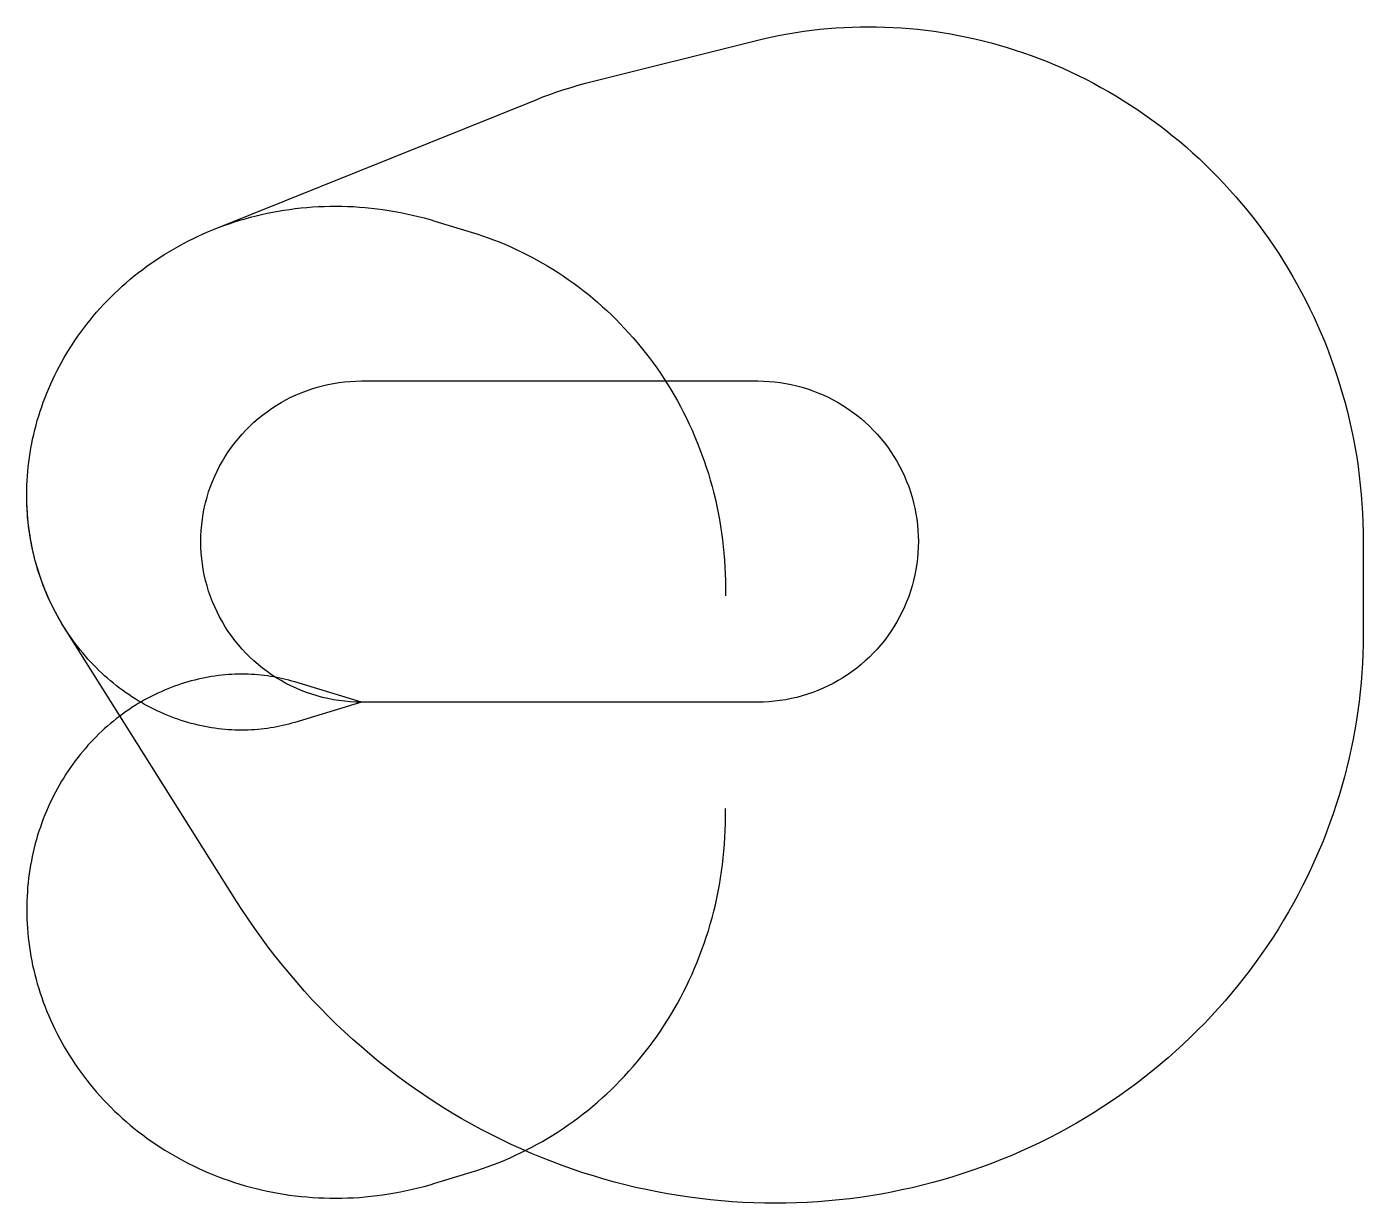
# Model space of a CAD drawing. Header units: metres. Extents: x -5626 to 16845, y -8422 to 11352.
import ezdxf

# ---------------------------------------------------------------- set-up
doc = ezdxf.new("R2010")
doc.units = ezdxf.units.M

msp = doc.modelspace()

# ---------------------------------------------------------------- linework, layer by layer
at = {"layer": 'NorminalTrack', "color": 1}
msp.add_lwpolyline([(0, 0), (0, 0), (-94, 2), (-188, 7), (-282, 15), (-376, 26), (-469, 41), (-561, 59), (-653, 80), (-744, 105), (-834, 132), (-923, 163), (-1011, 197), (-1098, 233), (-1183, 273), (-1267, 316), (-1349, 362), (-1430, 410), (-1509, 461), (-1586, 515), (-1662, 572), (-1735, 631), (-1806, 693), (-1875, 757), (-1941, 824), (-2006, 893), (-2068, 964), (-2127, 1037), (-2184, 1113), (-2238, 1190), (-2289, 1269), (-2337, 1349), (-2383, 1432), (-2426, 1516), (-2466, 1601), (-2502, 1688), (-2536, 1776), (-2567, 1865), (-2594, 1955), (-2619, 2046), (-2640, 2138), (-2658, 2230), (-2673, 2323), (-2684, 2417), (-2692, 2511), (-2697, 2605), (-2699, 2699), (-2697, 2793), (-2692, 2887), (-2684, 2981), (-2673, 3075), (-2658, 3168), (-2640, 3260), (-2619, 3352), (-2594, 3443), (-2567, 3533), (-2536, 3622), (-2502, 3710), (-2466, 3797), (-2426, 3882), (-2383, 3966), (-2337, 4048), (-2289, 4129), (-2238, 4208), (-2184, 4285), (-2127, 4361), (-2068, 4434), (-2006, 4505), (-1941, 4574), (-1875, 4640), (-1806, 4705), (-1735, 4767), (-1662, 4826), (-1586, 4882), (-1509, 4937), (-1430, 4988), (-1349, 5036), (-1267, 5082), (-1183, 5125), (-1098, 5165), (-1011, 5201), (-923, 5235), (-834, 5266), (-744, 5293), (-653, 5318), (-561, 5339), (-469, 5357), (-376, 5372), (-282, 5383), (-188, 5391), (-94, 5396), (0, 5398), (0, 5398), (6666, 5398), (6666, 5398), (6760, 5396), (6854, 5391), (6948, 5383), (7042, 5372), (7135, 5357), (7227, 5339), (7319, 5318), (7410, 5293), (7500, 5266), (7589, 5235), (7677, 5201), (7764, 5165), (7849, 5125), (7933, 5082), (8015, 5036), (8096, 4988), (8175, 4937), (8252, 4882), (8328, 4826), (8401, 4767), (8472, 4705), (8541, 4640), (8607, 4574), (8672, 4505), (8733, 4434), (8793, 4361), (8849, 4285), (8903, 4208), (8955, 4129), (9003, 4048), (9049, 3966), (9092, 3882), (9132, 3797), (9168, 3710), (9202, 3622), (9233, 3533), (9260, 3443), (9285, 3352), (9306, 3260), (9324, 3168), (9339, 3075), (9350, 2981), (9358, 2887), (9363, 2793), (9365, 2699), (9363, 2605), (9358, 2511), (9350, 2417), (9339, 2323), (9324, 2230), (9306, 2138), (9285, 2046), (9260, 1955), (9233, 1865), (9202, 1776), (9168, 1688), (9132, 1601), (9092, 1516), (9049, 1432), (9003, 1349), (8955, 1269), (8903, 1190), (8849, 1113), (8793, 1037), (8733, 964), (8672, 893), (8607, 824), (8541, 757), (8472, 693), (8401, 631), (8328, 572), (8252, 515), (8175, 461), (8096, 410), (8015, 362), (7933, 316), (7849, 273), (7764, 233), (7677, 197), (7589, 163), (7500, 132), (7410, 105), (7319, 80), (7227, 59), (7135, 41), (7042, 26), (6948, 15), (6854, 7), (6760, 2), (6666, 0), (0, 0)], dxfattribs=at)
at = {"layer": 'WindSpiral', "color": 5}
for points in [[(0, 0), (-1119, -340), (-1168, -355), (-1218, -369), (-1268, -381), (-1319, -394), (-1370, -405), (-1421, -415), (-1473, -425), (-1526, -433), (-1578, -441), (-1631, -448), (-1685, -454), (-1739, -459), (-1793, -463), (-1847, -467), (-1902, -469), (-1957, -470), (-2012, -471), (-2067, -470), (-2123, -469), (-2179, -466), (-2235, -463), (-2291, -458), (-2348, -453), (-2404, -446), (-2461, -439), (-2518, -430), (-2574, -420), (-2631, -410), (-2688, -398), (-2745, -385), (-2802, -372), (-2859, -357), (-2916, -341), (-2973, -324), (-3029, -306), (-3086, -287), (-3143, -267), (-3199, -246), (-3255, -224), (-3311, -200), (-3367, -176), (-3423, -150), (-3478, -124), (-3533, -96), (-3588, -68), (-3643, -38), (-3697, -7), (-3751, 25), (-3805, 58), (-3858, 92), (-3911, 127), (-3963, 163), (-4015, 200), (-4066, 238), (-4117, 277), (-4168, 318), (-4218, 359), (-4267, 401), (-4316, 445), (-4364, 489), (-4412, 534), (-4459, 581), (-4505, 628), (-4551, 676), (-4596, 725), (-4640, 776), (-4684, 827), (-4727, 879), (-4769, 932), (-4810, 986), (-4850, 1041), (-4890, 1096), (-4929, 1153), (-4967, 1210), (-5004, 1269), (-5040, 1328), (-5075, 1388), (-5109, 1449), (-5143, 1510), (-5175, 1573), (-5206, 1636), (-5237, 1700), (-5266, 1764), (-5295, 1830), (-5322, 1896), (-5348, 1963), (-5373, 2030), (-5397, 2098), (-5420, 2167), (-5442, 2236), (-5462, 2306), (-5482, 2377), (-5500, 2448), (-5517, 2520), (-5533, 2592), (-5548, 2664), (-5561, 2738), (-5573, 2811), (-5584, 2885), (-5594, 2960), (-5603, 3034), (-5610, 3110), (-5615, 3185), (-5620, 3261), (-5623, 3337), (-5625, 3414), (-5626, 3491), (-5625, 3568), (-5623, 3645), (-5619, 3722), (-5614, 3800), (-5608, 3877), (-5601, 3955), (-5592, 4033), (-5581, 4111), (-5569, 4189), (-5556, 4267), (-5542, 4345), (-5526, 4423), (-5508, 4501), (-5490, 4579), (-5469, 4657), (-5448, 4735), (-5425, 4812), (-5400, 4889), (-5374, 4966), (-5347, 5043), (-5318, 5120), (-5288, 5196), (-5256, 5272), (-5223, 5348), (-5189, 5423), (-5153, 5498), (-5116, 5572), (-5077, 5646), (-5037, 5720), (-4996, 5793), (-4953, 5865), (-4909, 5937), (-4863, 6008), (-4816, 6079), (-4768, 6149), (-4718, 6218), (-4667, 6287), (-4615, 6355), (-4561, 6423), (-4506, 6489), (-4450, 6555), (-4392, 6620), (-4333, 6684), (-4273, 6747), (-4212, 6809), (-4149, 6871), (-4085, 6931), (-4020, 6991), (-3954, 7049), (-3886, 7107), (-3817, 7163), (-3748, 7219), (-3676, 7273), (-3604, 7326), (-3531, 7379), (-3457, 7430), (-3381, 7479), (-3305, 7528), (-3227, 7575), (-3149, 7621), (-3069, 7666), (-2988, 7710), (-2907, 7752), (-2824, 7793), (-2741, 7833), (-2657, 7871), (-2572, 7908), (-2486, 7943), (-2486, 7943), (2938, 10126), (3053, 10171), (3170, 10215), (3288, 10256), (3406, 10296), (3526, 10333), (3646, 10369), (3767, 10402), (3878, 10430), (6646, 11121), (6776, 11153), (6907, 11182), (7039, 11209), (7172, 11233), (7305, 11256), (7439, 11276), (7573, 11293), (7708, 11309), (7843, 11322), (7979, 11333), (8115, 11341), (8252, 11347), (8389, 11351), (8526, 11352), (8663, 11351), (8801, 11347), (8939, 11341), (9077, 11333), (9215, 11322), (9353, 11309), (9491, 11293), (9629, 11275), (9766, 11254), (9904, 11231), (10042, 11206), (10179, 11178), (10316, 11148), (10453, 11115), (10589, 11080), (10725, 11042), (10860, 11002), (10995, 10959), (11130, 10914), (11264, 10867), (11397, 10817), (11529, 10765), (11661, 10710), (11792, 10654), (11923, 10594), (12052, 10532), (12181, 10468), (12308, 10402), (12435, 10333), (12561, 10262), (12685, 10189), (12809, 10113), (12931, 10035), (13053, 9955), (13173, 9873), (13291, 9788), (13409, 9701), (13525, 9612), (13640, 9521), (13753, 9428), (13865, 9332), (13975, 9235), (14084, 9135), (14191, 9033), (14296, 8930), (14400, 8824), (14503, 8716), (14603, 8607), (14702, 8495), (14799, 8382), (14894, 8267), (14987, 8149), (15078, 8031), (15168, 7910), (15255, 7787), (15340, 7663), (15424, 7538), (15505, 7410), (15584, 7281), (15661, 7151), (15736, 7019), (15808, 6885), (15879, 6750), (15947, 6613), (16012, 6476), (16076, 6336), (16137, 6196), (16196, 6054), (16252, 5911), (16306, 5767), (16358, 5622), (16407, 5475), (16453, 5328), (16497, 5179), (16539, 5030), (16578, 4879), (16614, 4728), (16648, 4576), (16679, 4423), (16708, 4269), (16734, 4115), (16757, 3959), (16777, 3804), (16795, 3647), (16810, 3491), (16823, 3333), (16832, 3176), (16839, 3018), (16844, 2859), (16845, 2700), (16845, 2698), (16845, 1129), (16844, 970), (16839, 811), (16832, 652), (16823, 492), (16810, 333), (16795, 173), (16777, 14), (16756, -145), (16732, -304), (16705, -463), (16676, -622), (16644, -780), (16609, -938), (16571, -1096), (16530, -1253), (16487, -1410), (16440, -1566), (16391, -1721), (16340, -1876), (16285, -2030), (16228, -2184), (16168, -2336), (16105, -2488), (16039, -2639), (15971, -2789), (15900, -2938), (15826, -3086), (15750, -3232), (15671, -3378), (15589, -3522), (15505, -3666), (15418, -3807), (15328, -3948), (15236, -4087), (15141, -4225), (15044, -4361), (14944, -4496), (14842, -4629), (14738, -4761), (14631, -4890), (14521, -5019), (14409, -5145), (14295, -5270), (14179, -5392), (14060, -5513), (13939, -5632), (13815, -5749), (13690, -5864), (13562, -5977), (13432, -6088), (13300, -6197), (13166, -6303), (13030, -6408), (12893, -6510), (12753, -6610), (12611, -6707), (12467, -6802), (12321, -6895), (12174, -6985), (12025, -7073), (11874, -7159), (11721, -7241), (11567, -7322), (11411, -7399), (11254, -7474), (11095, -7547), (10935, -7617), (10773, -7683), (10610, -7748), (10446, -7809), (10280, -7868), (10113, -7924), (9945, -7977), (9776, -8027), (9606, -8074), (9435, -8118), (9262, -8160), (9089, -8198), (8915, -8233), (8740, -8266), (8564, -8295), (8388, -8322), (8211, -8345), (8033, -8365), (7855, -8382), (7676, -8396), (7497, -8407), (7317, -8415), (7137, -8420), (6957, -8422), (6777, -8420), (6596, -8415), (6415, -8407), (6234, -8396), (6053, -8382), (5872, -8365), (5692, -8344), (5511, -8320), (5331, -8293), (5150, -8263), (4971, -8230), (4791, -8193), (4612, -8154), (4433, -8111), (4255, -8065), (4078, -8015), (3901, -7963), (3725, -7908), (3550, -7849), (3376, -7787), (3202, -7722), (3029, -7654), (2858, -7583), (2687, -7509), (2518, -7432), (2349, -7351), (2182, -7268), (2016, -7182), (1852, -7092), (1689, -7000), (1527, -6905), (1367, -6807), (1208, -6706), (1051, -6602), (895, -6495), (742, -6385), (590, -6273), (439, -6157), (291, -6039), (144, -5918), (0, -5795), (-143, -5669), (-283, -5540), (-422, -5409), (-558, -5275), (-692, -5138), (-824, -5000), (-953, -4858), (-1081, -4714), (-1205, -4568), (-1328, -4420), (-1448, -4269), (-1565, -4116), (-1680, -3960), (-1792, -3803), (-1902, -3643), (-2009, -3482), (-2091, -3353), (-4993, 1251), (-5029, 1310), (-5065, 1370), (-5099, 1431), (-5133, 1492), (-5166, 1554), (-5197, 1617), (-5228, 1681), (-5258, 1745), (-5286, 1810), (-5314, 1876), (-5340, 1943), (-5366, 2010), (-5390, 2078), (-5413, 2147), (-5435, 2216), (-5456, 2286), (-5476, 2356), (-5495, 2427), (-5512, 2498), (-5529, 2570), (-5544, 2643), (-5557, 2716), (-5570, 2789), (-5581, 2863), (-5591, 2938), (-5600, 3012), (-5608, 3087), (-5614, 3163), (-5619, 3239), (-5622, 3315), (-5625, 3391), (-5626, 3468), (-5626, 3484)], [(0, 0), (-1119, -340), (-1168, -355), (-1218, -369), (-1268, -381), (-1319, -394), (-1370, -405), (-1421, -415), (-1473, -425), (-1526, -433), (-1578, -441), (-1631, -448), (-1685, -454), (-1739, -459), (-1793, -463), (-1847, -467), (-1902, -469), (-1957, -470), (-2012, -471), (-2067, -470), (-2123, -469), (-2179, -466), (-2235, -463), (-2291, -458), (-2348, -453), (-2404, -446), (-2461, -439), (-2518, -430), (-2574, -420), (-2631, -410), (-2688, -398), (-2745, -385), (-2802, -372), (-2859, -357), (-2916, -341), (-2973, -324), (-3029, -306), (-3086, -287), (-3143, -267), (-3199, -246), (-3255, -224), (-3311, -200), (-3367, -176), (-3423, -150), (-3478, -124), (-3533, -96), (-3588, -68), (-3643, -38), (-3697, -7), (-3751, 25), (-3805, 58), (-3858, 92), (-3911, 127), (-3963, 163), (-4015, 200), (-4066, 238), (-4117, 277), (-4168, 318), (-4218, 359), (-4267, 401), (-4316, 445), (-4364, 489), (-4412, 534), (-4459, 581), (-4505, 628), (-4551, 676), (-4596, 725), (-4640, 776), (-4684, 827), (-4727, 879), (-4769, 932), (-4810, 986), (-4850, 1041), (-4890, 1096), (-4929, 1153), (-4967, 1210), (-5004, 1269), (-5040, 1328), (-5075, 1388), (-5109, 1449), (-5143, 1510), (-5175, 1573), (-5206, 1636), (-5237, 1700), (-5266, 1764), (-5295, 1830), (-5322, 1896), (-5348, 1963), (-5373, 2030), (-5397, 2098), (-5420, 2167), (-5442, 2236), (-5462, 2306), (-5482, 2377), (-5500, 2448), (-5517, 2520), (-5533, 2592), (-5548, 2664), (-5561, 2738), (-5573, 2811), (-5584, 2885), (-5594, 2960), (-5603, 3034), (-5610, 3110), (-5615, 3185), (-5620, 3261), (-5623, 3337), (-5625, 3414), (-5626, 3491), (-5625, 3568), (-5623, 3645), (-5619, 3722), (-5614, 3800), (-5608, 3877), (-5601, 3955), (-5592, 4033), (-5581, 4111), (-5569, 4189), (-5556, 4267), (-5542, 4345), (-5526, 4423), (-5508, 4501), (-5490, 4579), (-5469, 4657), (-5448, 4735), (-5425, 4812), (-5400, 4889), (-5374, 4966), (-5347, 5043), (-5318, 5120), (-5288, 5196), (-5256, 5272), (-5223, 5348), (-5189, 5423), (-5153, 5498), (-5116, 5572), (-5077, 5646), (-5037, 5720), (-4996, 5793), (-4953, 5865), (-4909, 5937), (-4863, 6008), (-4816, 6079), (-4768, 6149), (-4718, 6218), (-4667, 6287), (-4615, 6355), (-4561, 6423), (-4506, 6489), (-4450, 6555), (-4392, 6620), (-4333, 6684), (-4273, 6747), (-4212, 6809), (-4149, 6871), (-4085, 6931), (-4020, 6991), (-3954, 7049), (-3886, 7107), (-3817, 7163), (-3748, 7219), (-3676, 7273), (-3604, 7326), (-3531, 7379), (-3457, 7430), (-3381, 7479), (-3305, 7528), (-3227, 7575), (-3149, 7621), (-3069, 7666), (-2988, 7710), (-2907, 7752), (-2824, 7793), (-2741, 7833), (-2657, 7871), (-2572, 7908), (-2486, 7943), (-2399, 7977), (-2311, 8010), (-2223, 8041), (-2134, 8071), (-2044, 8099), (-1953, 8126), (-1862, 8151), (-1770, 8175), (-1677, 8197), (-1584, 8217), (-1490, 8236), (-1396, 8254), (-1301, 8269), (-1206, 8283), (-1110, 8296), (-1014, 8307), (-917, 8316), (-820, 8323), (-723, 8329), (-625, 8333), (-527, 8336), (-429, 8336), (-330, 8335), (-231, 8333), (-133, 8328), (-33, 8322), (66, 8314), (165, 8304), (264, 8293), (364, 8280), (463, 8265), (562, 8248), (661, 8229), (760, 8209), (859, 8187), (958, 8163), (1057, 8138), (1155, 8110), (1238, 8086), (1848, 7900), (1942, 7870), (2037, 7839), (2131, 7806), (2224, 7771), (2318, 7734), (2410, 7696), (2503, 7656), (2594, 7615), (2686, 7571), (2776, 7526), (2867, 7479), (2956, 7431), (3045, 7381), (3133, 7329), (3221, 7275), (3308, 7220), (3393, 7164), (3479, 7105), (3563, 7045), (3646, 6984), (3729, 6921), (3811, 6856), (3891, 6789), (3971, 6722), (4050, 6652), (4127, 6581), (4204, 6509), (4279, 6435), (4354, 6359), (4427, 6283), (4499, 6204), (4569, 6125), (4639, 6043), (4707, 5961), (4774, 5877), (4840, 5792), (4904, 5705), (4967, 5617), (5028, 5528), (5088, 5438), (5147, 5346), (5204, 5253), (5259, 5159), (5313, 5064), (5366, 4968), (5417, 4870), (5466, 4772), (5514, 4672), (5560, 4572), (5604, 4470), (5647, 4367), (5688, 4264), (5727, 4159), (5765, 4054), (5800, 3948), (5834, 3841), (5866, 3733), (5897, 3624), (5925, 3515), (5952, 3404), (5976, 3294), (5999, 3182), (6020, 3070), (6039, 2957), (6056, 2844), (6071, 2731), (6085, 2616), (6096, 2502), (6105, 2387), (6112, 2271), (6117, 2155), (6121, 2039), (6122, 1923), (6121, 1806), (6121, 1787)], [(0, 0), (-1119, 340), (-1168, 355), (-1218, 369), (-1268, 381), (-1319, 394), (-1370, 405), (-1421, 415), (-1473, 425), (-1526, 433), (-1578, 441), (-1631, 448), (-1685, 454), (-1739, 459), (-1793, 463), (-1847, 467), (-1902, 469), (-1957, 470), (-2012, 471), (-2067, 470), (-2123, 469), (-2179, 466), (-2235, 463), (-2291, 458), (-2348, 453), (-2404, 446), (-2461, 439), (-2518, 430), (-2574, 420), (-2631, 410), (-2688, 398), (-2745, 385), (-2802, 372), (-2859, 357), (-2916, 341), (-2973, 324), (-3029, 306), (-3086, 287), (-3143, 267), (-3199, 246), (-3255, 224), (-3311, 200), (-3367, 176), (-3423, 150), (-3478, 124), (-3533, 96), (-3588, 68), (-3643, 38), (-3697, 7), (-3751, -25), (-3805, -58), (-3858, -92), (-3911, -127), (-3963, -163), (-4015, -200), (-4066, -238), (-4117, -277), (-4168, -318), (-4218, -359), (-4267, -401), (-4316, -445), (-4364, -489), (-4412, -534), (-4459, -581), (-4505, -628), (-4551, -676), (-4596, -725), (-4640, -776), (-4684, -827), (-4727, -879), (-4769, -932), (-4810, -986), (-4850, -1041), (-4890, -1096), (-4929, -1153), (-4967, -1210), (-5004, -1269), (-5040, -1328), (-5075, -1388), (-5109, -1449), (-5143, -1510), (-5175, -1573), (-5206, -1636), (-5237, -1700), (-5266, -1764), (-5295, -1830), (-5322, -1896), (-5348, -1963), (-5373, -2030), (-5397, -2098), (-5420, -2167), (-5442, -2236), (-5462, -2306), (-5482, -2377), (-5500, -2448), (-5517, -2520), (-5533, -2592), (-5548, -2664), (-5561, -2738), (-5573, -2811), (-5584, -2885), (-5594, -2960), (-5603, -3034), (-5610, -3110), (-5615, -3185), (-5620, -3261), (-5623, -3337), (-5625, -3414), (-5626, -3491), (-5625, -3568), (-5623, -3645), (-5619, -3722), (-5614, -3800), (-5608, -3877), (-5601, -3955), (-5592, -4033), (-5581, -4111), (-5569, -4189), (-5556, -4267), (-5542, -4345), (-5526, -4423), (-5508, -4501), (-5490, -4579), (-5469, -4657), (-5448, -4735), (-5425, -4812), (-5400, -4889), (-5374, -4966), (-5347, -5043), (-5318, -5120), (-5288, -5196), (-5256, -5272), (-5223, -5348), (-5189, -5423), (-5153, -5498), (-5116, -5572), (-5077, -5646), (-5037, -5720), (-4996, -5793), (-4953, -5865), (-4909, -5937), (-4863, -6008), (-4816, -6079), (-4768, -6149), (-4718, -6218), (-4667, -6287), (-4615, -6355), (-4561, -6423), (-4506, -6489), (-4450, -6555), (-4392, -6620), (-4333, -6684), (-4273, -6747), (-4212, -6809), (-4149, -6871), (-4085, -6931), (-4020, -6991), (-3954, -7049), (-3886, -7107), (-3817, -7163), (-3748, -7219), (-3676, -7273), (-3604, -7326), (-3531, -7379), (-3457, -7430), (-3381, -7479), (-3305, -7528), (-3227, -7575), (-3149, -7621), (-3069, -7666), (-2988, -7710), (-2907, -7752), (-2824, -7793), (-2741, -7833), (-2657, -7871), (-2572, -7908), (-2486, -7943), (-2399, -7977), (-2311, -8010), (-2223, -8041), (-2134, -8071), (-2044, -8099), (-1953, -8126), (-1862, -8151), (-1770, -8175), (-1677, -8197), (-1584, -8217), (-1490, -8236), (-1396, -8254), (-1301, -8269), (-1206, -8283), (-1110, -8296), (-1014, -8307), (-917, -8316), (-820, -8323), (-723, -8329), (-625, -8333), (-527, -8336), (-429, -8336), (-330, -8335), (-231, -8333), (-133, -8328), (-33, -8322), (66, -8314), (165, -8304), (264, -8293), (364, -8280), (463, -8265), (562, -8248), (661, -8229), (760, -8209), (859, -8187), (958, -8163), (1057, -8138), (1155, -8110), (1238, -8086), (1848, -7900), (1942, -7870), (2037, -7839), (2131, -7806), (2224, -7771), (2318, -7734), (2410, -7696), (2503, -7656), (2594, -7615), (2686, -7571), (2776, -7526), (2867, -7479), (2956, -7431), (3045, -7381), (3133, -7329), (3221, -7275), (3308, -7220), (3393, -7164), (3479, -7105), (3563, -7045), (3646, -6984), (3729, -6921), (3811, -6856), (3891, -6789), (3971, -6722), (4050, -6652), (4127, -6581), (4204, -6509), (4279, -6435), (4354, -6359), (4427, -6283), (4499, -6204), (4569, -6125), (4639, -6043), (4707, -5961), (4774, -5877), (4840, -5792), (4904, -5705), (4967, -5617), (5028, -5528), (5088, -5438), (5147, -5346), (5204, -5253), (5259, -5159), (5313, -5064), (5366, -4968), (5417, -4870), (5466, -4772), (5514, -4672), (5560, -4572), (5604, -4470), (5647, -4367), (5688, -4264), (5727, -4159), (5765, -4054), (5800, -3948), (5834, -3841), (5866, -3733), (5897, -3624), (5925, -3515), (5952, -3404), (5976, -3294), (5999, -3182), (6020, -3070), (6039, -2957), (6056, -2844), (6071, -2731), (6085, -2616), (6096, -2502), (6105, -2387), (6112, -2271), (6117, -2155), (6121, -2039), (6122, -1923), (6121, -1806), (6121, -1787)]]:
    msp.add_lwpolyline(points, dxfattribs=at)

doc.saveas('drawing.dxf')
